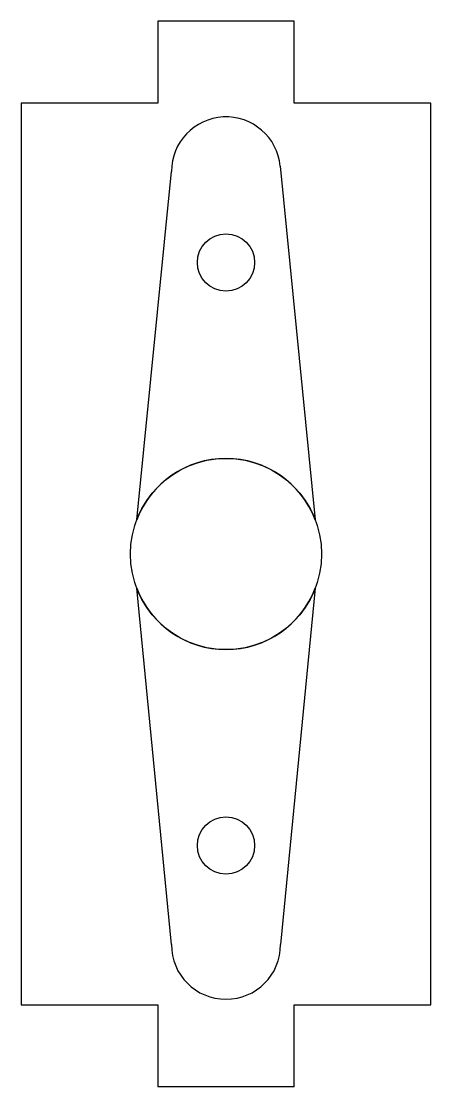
# Model space of a CAD drawing. Header units: millimetres. Extents: x 18.7 to 33.7, y -4.2 to 34.8.
import ezdxf

# ---------------------------------------------------------------- set-up
doc = ezdxf.new("R2010")
doc.units = ezdxf.units.MM
doc.layers.add('Corte exterior', color=1, linetype='Continuous', true_color=0xff0000)
doc.layers.add('Grabado Superficie', color=30, linetype='Continuous', lineweight=25, true_color=0xff7f00)

msp = doc.modelspace()

# ---------------------------------------------------------------- linework, layer by layer
at = {"layer": 'Corte exterior'}
for p, q in [((23.7, 34.8), (23.7, 31.8)), ((28.7, 34.8), (23.7, 34.8)), ((28.7, 31.8), (28.7, 34.8)), ((18.7, 31.8), (18.7, 9.8)), ((23.7, 31.8), (18.7, 31.8)), ((33.7, 31.8), (28.7, 31.8)), ((33.7, 15.8), (33.7, 31.8)), ((33.7, -1.2), (33.7, 15.8)), ((18.7, 9.8), (18.7, -1.2)), ((18.7, -1.2), (23.7, -1.2)), ((23.7, -1.2), (23.7, -4.2)), ((28.7, -1.2), (33.7, -1.2)), ((28.7, -4.2), (28.7, -1.2)), ((28.7, -4.2), (23.7, -4.2))]:
    msp.add_line(p, q, dxfattribs=at)
for centre, radius in [((26.2, 25.972), 1.05), ((26.2, 15.3), 3.5), ((26.2, 4.628), 1.05)]:
    msp.add_circle(centre, radius, dxfattribs=at)
at = {"layer": 'Grabado Superficie'}
for p, q in [((22.931, 16.55), (24.2, 29.3)), ((28.19, 29.497), (29.469, 16.55)), ((24.2, 1), (22.931, 14.05)), ((29.469, 14.05), (28.2, 1))]:
    msp.add_line(p, q, dxfattribs=at)
for centre, radius, start, end in [((26.2, 29.3), 2, 5.6414, 180), ((26.2, 15.3), 3.5, 20.9248, 159.0752), ((26.2, 15.3), 3.5, 200.9248, 339.0752), ((26.2, 1), 2, 180, 0)]:
    msp.add_arc(centre, radius, start, end, dxfattribs=at)

doc.saveas('drawing.dxf')
